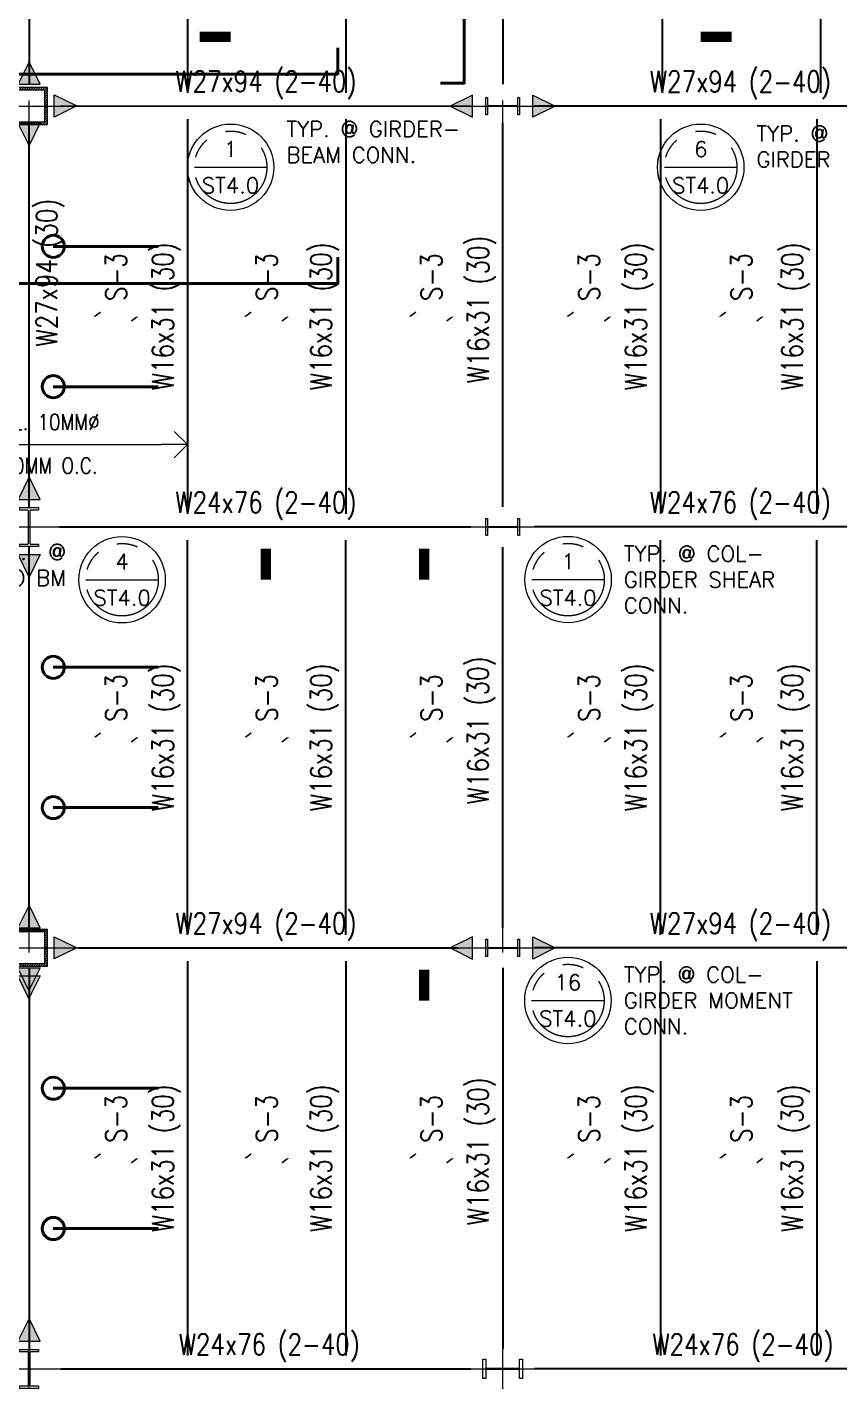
# Model space of a CAD drawing. Header units: millimetres. Extents: x -101701 to 170890, y -50253 to 85631.
# Drawn here: x -46213 to -30785, y 5281 to 31012 of the extents above; entities that cross this region are included whole.
import ezdxf
from ezdxf.enums import TextEntityAlignment as Align

# ---------------------------------------------------------------- set-up
doc = ezdxf.new("R2010")
doc.units = ezdxf.units.MM
doc.header["$MEASUREMENT"] = 0
doc.linetypes.add('CENTER2', pattern=[28.575, 19.05, -3.175, 3.175, -3.175])
doc.linetypes.add('PHANTOM2', pattern=[1.25, 0.625, -0.125, 0.125, -0.125, 0.125, -0.125])
doc.layers.get('0').update_dxf_attribs({"lineweight": 0})
for name, color, linetype, lineweight in [('A_ARCHITECTURAL BACKGROUND', 251, 'Continuous', 5), ('COLUMN', 2, 'Continuous', 20), ('GRIDLINES_DIM', 252, 'Continuous', 5), ('HATCH', 8, 'Continuous', 5), ('S-ANNO-DIMS', 252, 'Continuous', 5), ('S-ANNO-MARK', 2, 'Continuous', 9), ('S-ANNO-NPLT', 7, 'Continuous', 9), ('S-Anno-Symb', 143, 'PHANTOM2', 15), ('S-BEAM', 5, 'Continuous', 25), ('S-BRACE', 2, 'Continuous', 18), ('S-COLS', 2, 'Continuous', 20), ('S-CONN', 1, 'Continuous', 9), ('S_COL', 2, 'Continuous', 20), ('S_DRB', 4, 'Continuous', 40), ('S_GRID LINES', 252, 'Continuous', 5)]:
    doc.layers.add(name, color=color, linetype=linetype, lineweight=lineweight)
doc.styles.add('1', font='simplex.shx', dxfattribs={"width": 0.85, "height": 300})
doc.styles.add('ROMANSX', font='ROMANS.shx', dxfattribs={"height": 0.09375})
doc.styles.add('SIMPLEX', font='SIMPLEX.shx', dxfattribs={"width": 0.8, "height": 400})
doc.dimstyles.new('DIM_100', dxfattribs={"dimtxt": 1000, "dimasz": 2, "dimexe": 100, "dimexo": 250, "dimgap": 250, "dimtad": 1, "dimdec": 0, "dimrnd": 1, "dimdsep": 46, "dimtxsty": '1', "dimblk1": 'ESCADIM_ARW', "dimblk2": 'ESCADIM_ARW', "dimsah": 1, "dimcen": 50, "dimclrd": 256, "dimclre": 256, "dimclrt": 52, "dimadec": 0, "dimazin": 0, "dimtfac": 1, "dimtdec": 0, "dimtofl": 0, "dimtmove": 0, "dimatfit": 3, "dimldrblk": 'ESCADIM_ARW', "dimfxl": 1, "dimtolj": 1, "dimtzin": 0, "dimarcsym": 0})

# ---------------------------------------------------------------- blocks, each defined once
blk = doc.blocks.new('Bubble')
at = {"layer": 'S-ANNO-NPLT'}
blk.add_circle((0, 0), 0.2608, dxfattribs=at)
at = {"layer": 'S-Anno-Symb', "color": 0}
blk.add_line((-0.2188, 0), (0.2188, 0), dxfattribs=at)
blk.add_circle((0, 0), 0.2187, dxfattribs=at)
at = {"layer": 'S-Anno-Symb', "style": 'ROMANSX'}
for tag, p in [('1', (0, 0.1094)), ('S1', (0, -0.1094))]:
    blk.add_attdef(tag, text='', height=0.0937, dxfattribs=at).set_placement(p, align=Align.MIDDLE_CENTER)
at = {"layer": 'S-Anno-Symb', "style": 'ROMANSX', "width": 1.018385, "flags": 8}
blk.add_attdef('LONG', text='', height=0.0937, dxfattribs=at).set_placement((-0.1796, -0.1249), (0.1796, -0.1249), align=Align.FIT)
blk = doc.blocks.new('11F COLUMN LAYOUT')
at = {"layer": 'HATCH', "ltscale": 0.05}
h = blk.add_hatch(dxfattribs=at)
h.set_pattern_fill('ANSI31', color=256, scale=250, style=0)
h.set_pattern_definition([(45, (42219.336, 19360.09), (-22.097087, 22.097087), [])])
h.paths.add_polyline_path([(8699, 31702), (9299, 31702), (9299, 32302), (8699, 32302)], flags=16)
h.paths.add_polyline_path([(8649, 31652), (9349, 31652), (9349, 32352), (8649, 32352)])
h = blk.add_hatch(dxfattribs=at)
h.set_pattern_fill('ANSI31', color=256, scale=250, style=0)
h.set_pattern_definition([(45, (42219.336, 3360.09), (-22.097087, 22.097087), [])])
h.paths.add_polyline_path([(8699, 15702), (9299, 15702), (9299, 16302), (8699, 16302)], flags=16)
h.paths.add_polyline_path([(8649, 15652), (9349, 15652), (9349, 16352), (8649, 16352)])
at = {"layer": 'COLUMN', "lineweight": 13}
for points in [[(17677, 32000), (17677, 32164), (17714, 32164), (17714, 32030, 0.414214), (17734, 32010), (18266, 32010, 0.414214), (18286, 32030), (18286, 32164), (18323, 32164), (18323, 31836), (18286, 31836), (18286, 31970, 0.414214), (18266, 31990), (17734, 31990, 0.414214), (17714, 31970), (17714, 31836), (17677, 31836), (17677, 32000)], [(17677, 24000), (17677, 24164), (17714, 24164), (17714, 24030, 0.414214), (17734, 24010), (18266, 24010, 0.414214), (18286, 24030), (18286, 24164), (18323, 24164), (18323, 23836), (18286, 23836), (18286, 23970, 0.414214), (18266, 23990), (17734, 23990, 0.414214), (17714, 23970), (17714, 23836), (17677, 23836), (17677, 24000)], [(17677, 16000), (17677, 16164), (17714, 16164), (17714, 16030, 0.414214), (17734, 16010), (18266, 16010, 0.414214), (18286, 16030), (18286, 16164), (18323, 16164), (18323, 15836), (18286, 15836), (18286, 15970, 0.414214), (18266, 15990), (17734, 15990, 0.414214), (17714, 15970), (17714, 15836), (17677, 15836), (17677, 16000)]]:
    blk.add_lwpolyline(points, format="xyb", dxfattribs=at)
at = {"layer": 'S-COLS', "ltscale": 0.5, "elevation": 0}
for points in [[(8649, 31652), (9349, 31652), (9349, 32352), (8649, 32352)], [(8699, 31702), (9299, 31702), (9299, 32302), (8699, 32302)], [(8649, 15652), (9349, 15652), (9349, 16352), (8649, 16352)], [(8699, 15702), (9299, 15702), (9299, 16302), (8699, 16302)]]:
    blk.add_lwpolyline(points, close=True, dxfattribs=at)
at = {"layer": 'S_COL', "ltscale": 0.05, "elevation": 0}
for points in [[(9000, 23626), (8818, 23626), (8818, 23675), (8969, 23675, 0.414214), (8987, 23693), (8987, 24304, 0.414214), (8969, 24321), (8818, 24321), (8818, 24370), (9182, 24370), (9182, 24321), (9031, 24321, 0.414214), (9013, 24304), (9013, 23693, 0.414214), (9031, 23675), (9182, 23675), (9182, 23626), (9000, 23626)], [(9000, 7626), (8818, 7626), (8818, 7675), (8969, 7675, 0.414214), (8987, 7693), (8987, 8304, 0.414214), (8969, 8321), (8818, 8321), (8818, 8370), (9182, 8370), (9182, 8321), (9031, 8321, 0.414214), (9013, 8304), (9013, 7693, 0.414214), (9031, 7675), (9182, 7675), (9182, 7626), (9000, 7626)]]:
    blk.add_lwpolyline(points, format="xyb", dxfattribs=at)
at = {"layer": 'S_COL', "ltscale": 0.05}
blk.add_lwpolyline([(17624, 7998), (17624, 8182), (17677, 8182), (17677, 8031, 0.414214), (17695, 8013), (18305, 8013, 0.414214), (18323, 8031), (18323, 8182), (18376, 8182), (18376, 7815), (18323, 7815), (18323, 7965, 0.414214), (18305, 7984), (17695, 7984, 0.414214), (17677, 7965), (17677, 7815), (17624, 7815), (17624, 7998)], format="xyb", dxfattribs=at)
blk = doc.blocks.new('11TH FRAMING LAYOUT')
at = {"layer": 'S-CONN'}
for points in [[(8790, 32414), (9000, 32843), (9210, 32414)], [(9476, 31792), (9905, 32002), (9476, 32212)], [(17429, 31788), (17000, 31999), (17429, 32209)], [(18571, 31788), (19000, 31999), (18571, 32209)], [(8789, 31679), (8999, 31250), (9210, 31679)], [(8791, 24525), (9002, 24954), (9212, 24525)], [(8791, 23477), (9002, 23048), (9212, 23477)], [(8789, 16381), (8999, 16810), (9209, 16381)], [(9476, 15791), (9905, 16002), (9476, 16212)], [(17429, 15788), (17000, 15998), (17429, 16209)], [(18571, 15788), (19000, 15998), (18571, 16209)], [(8788, 15619), (8998, 15190), (9209, 15619)], [(8788, 15469), (8998, 15040), (9209, 15469)], [(8789, 8524), (8999, 8953), (9210, 8524)]]:
    blk.add_hatch(color=256, dxfattribs=at).paths.add_polyline_path(points)
at = {"layer": 'S-BEAM'}
for p, q in [((9000, 39737, 0), (9000, 32414, 0)), ((12008, 39749, 0), (12008, 32251, 0)), ((15017, 39749, 0), (15017, 32251, 0)), ((18000, 39737, 0), (18000, 32414, 0)), ((21032, 39749, 0), (21032, 32250, 0)), ((24038, 39749, 0), (24038, 32250, 0)), ((9606, 32002, 0), (17394, 31999, 0)), ((26427, 31999, 0), (18606, 32000, 0)), ((9000, 24381, 0), (9000, 31679, 0)), ((12008, 31751, 0), (12008, 24252, 0)), ((15017, 31751, 0), (15017, 24251, 0)), ((18001, 24381, 0), (18001, 31679, 0)), ((20997, 31750, 0), (20997, 24251, 0)), ((23969, 31750, 0), (23969, 24250, 0)), ((9579, 24001, 0), (17394, 24000, 0)), ((26427, 24000, 0), (18606, 24001, 0)), ((12008, 16250, 0), (12008, 23752, 0)), ((15017, 16250, 0), (15017, 23751, 0)), ((20997, 16250, 0), (20997, 23751, 0)), ((23969, 16250, 0), (23969, 23750, 0)), ((8999, 16381, 0), (8999, 23619, 0)), ((18000, 16381, 0), (18000, 23619, 0)), ((9938, 16000, 0), (17157, 16000, 0)), ((26394, 16000, 0), (18606, 16000, 0)), ((12008, 15750, 0), (12008, 8250, 0)), ((15017, 15750, 0), (15017, 8250, 0)), ((20997, 15750, 0), (20997, 8250, 0)), ((23969, 15750, 0), (23969, 8250, 0)), ((8999, 15619, 0), (8999, 8381, 0)), ((18000, 15619, 0), (18000, 8381, 0)), ((9606, 8000, 0), (17394, 7999, 0)), ((26394, 7999, 0), (18606, 7999, 0))]:
    blk.add_line(p, q, dxfattribs=at)
at = {"layer": 'S-CONN', "color": 1, "elevation": 0}
for points in [[(9210, 32414), (9000, 32843), (8790, 32414), (9211, 32414)], [(9476, 32212), (9905, 32002), (9476, 31792), (9476, 32213)], [(17429, 32209), (17000, 31999), (17429, 31788), (17429, 32210)], [(18571, 32209), (19000, 31999), (18571, 31788), (18571, 32210)], [(9210, 31679), (8999, 31250), (8789, 31679), (9211, 31679)], [(9212, 24525), (9002, 24954), (8791, 24525), (9213, 24525)], [(9212, 23477), (9002, 23048), (8791, 23477), (9213, 23477)], [(9209, 16381), (8999, 16810), (8789, 16381), (9210, 16381)], [(9476, 16212), (9905, 16002), (9476, 15791), (9476, 16213)], [(17429, 16209), (17000, 15998), (17429, 15788), (17429, 16210)], [(18571, 16209), (19000, 15998), (18571, 15788), (18571, 16210)], [(9209, 15619), (8998, 15190), (8788, 15619), (9210, 15619)], [(9209, 15469), (8998, 15040), (8788, 15469), (9210, 15469)], [(9210, 8524), (8999, 8953), (8789, 8524), (9211, 8524)]]:
    blk.add_lwpolyline(points, dxfattribs=at)
blk = doc.blocks.new('DIM_GRIDLINES_2')
at = {"layer": 'GRIDLINES_DIM', "linetype": 'CENTER2', "ltscale": 300}
for p, q in [((17000, -10379.6), (17000, 63813, 0)), ((26000, -10379.6), (26000, 63813, 0)), ((-12556.3, 40000, 0), (50790.7, 40000, 0)), ((-12556.3, 32000, 0), (50790.7, 32000, 0)), ((-12556.3, 24000, 0), (50790.7, 24000, 0)), ((-12556.3, 16000, 0), (50790.7, 16000, 0))]:
    blk.add_line(p, q, dxfattribs=at)
blk = doc.blocks.new('_Open90')
at = {"color": 0, "linetype": 'ByBlock', "lineweight": -2}
for p, q in [((0, 0), (-1, 0)), ((-0.5, 0.5), (0, 0)), ((0, 0), (-0.5, -0.5))]:
    blk.add_line(p, q, dxfattribs=at)
blk = doc.blocks.new('*D114')
at = {"lineweight": -2, "ltscale": 0.5, "transparency": 16777216}
blk.add_line((14759, 33565, 0), (19508, 33565, 0), dxfattribs=at)
at = {"layer": 'Defpoints', "color": 0, "ltscale": 0.5, "transparency": 16777216}
for p in [(14259, 33565, 0), (20008, 33565, 0), (20008, 33565, 0)]:
    blk.add_point(p, dxfattribs=at)
at = {"lineweight": -2, "ltscale": 0.5, "transparency": 16777216, "xscale": 500, "yscale": 500, "zscale": 500, "rotation": 180}
blk.add_blockref('_Open90', (14259, 33565, 0), dxfattribs=at)
at = {"lineweight": -2, "ltscale": 0.5, "transparency": 16777216, "xscale": 500, "yscale": 500, "zscale": 500}
blk.add_blockref('_Open90', (20008, 33565, 0), dxfattribs=at)
at = {"color": 52, "ltscale": 0.5, "transparency": 16777216, "char_height": 300, "attachment_point": 5, "style": '1'}
for s, insert in [("\\A1;ADD'L. 10MM%%C", (17133, 33994, 0)), ('\\A1;@300MM O.C. ', (17133, 33165, 0))]:
    blk.add_mtext(s, dxfattribs=dict(at, insert=insert))
blk = doc.blocks.new('ESCADIM_ARW')
at = {"color": 7}
blk.add_line((-150, 0), (150, 0), dxfattribs=at)
blk.add_circle((0, 0), 75, dxfattribs=at)
blk = doc.blocks.new("ADD' L BARS")
at = {"layer": 'S_DRB', "color": 4, "elevation": 0}
for points in [[(24817.1, 40432.8), (25267.1, 40432.8), (25267.1, 55606.9), (24817.1, 55606.9)], [(22866.9, 41106.8), (22866.9, 40606.8), (6414.9, 40606.8), (6414.9, 41106.8)], [(22866.9, 37126.5), (22866.9, 36626.5), (6649.7, 36626.5), (6649.7, 37126.5)]]:
    blk.add_lwpolyline(points, dxfattribs=at)
at = {"ltscale": 0.5}
dim = blk.add_linear_dim(base=(20008.5, 33565.1, 0), p1=(14258.5, 33565.1, 0), p2=(20008.5, 33565.1, 0), text="ADD'L. 10MM%%C\\X@300MM O.C. ", dimstyle='DIM_100', override={"dimasz": 500, "dimexo": 100, "dimblk1": 'Open90', "dimblk2": 'Open90', "dimse1": 1, "dimse2": 1}, dxfattribs=at)
dim.commit()
dim.dimension.update_dxf_attribs({"geometry": '*D114', "text_midpoint": (17133.5, 33565.1, 0)})

msp = doc.modelspace()

# ---------------------------------------------------------------- linework, layer by layer
at = {"layer": 'S-ANNO-MARK'}
for points, elevation in [([(-44815.64606, 25597.32211, 29.99952, 29.99952, 0), (-44928.69039, 25510.32098, 0, 0, 0), (-44119.11284, 25510.32098, 29.99952, 29.99952, 0), (-44232.15716, 25423.31984, 0, 0, 0)], -0.00002), ([(-41954.02655, 25597.32211, 29.99952, 29.99952, 0), (-42067.07088, 25510.32098, 0, 0, 0), (-41257.49332, 25510.32098, 29.99952, 29.99952, 0), (-41370.53765, 25423.31984, 0, 0, 0)], -0.00003), ([(-38824.10621, 25597.32211, 29.99952, 29.99952, 0), (-38937.15054, 25510.32098, 0, 0, 0), (-38127.57299, 25510.32098, 29.99952, 29.99952, 0), (-38240.61732, 25423.31984, 0, 0, 0)], -0.00001), ([(-35827.1624, 25597.32211, 29.99952, 29.99952, 0), (-35940.20673, 25510.32098, 0, 0, 0), (-35130.62918, 25510.32098, 29.99952, 29.99952, 0), (-35243.67351, 25423.31984, 0, 0, 0)], -0.00002), ([(-32931.90476, 25597.52568, 29.99952, 29.99952, 0), (-33044.94909, 25510.52455, 0, 0, 0), (-32235.37154, 25510.52455, 29.99952, 29.99952, 0), (-32348.41587, 25423.52341, 0, 0, 0)], -0.00003), ([(-44815.64606, 17597.95536, 29.99952, 29.99952, 0), (-44928.69039, 17510.95422, 0, 0, 0), (-44119.11284, 17510.95422, 29.99952, 29.99952, 0), (-44232.15716, 17423.95309, 0, 0, 0)], -0.00002), ([(-41954.02655, 17597.95536, 29.99952, 29.99952, 0), (-42067.07088, 17510.95422, 0, 0, 0), (-41257.49332, 17510.95422, 29.99952, 29.99952, 0), (-41370.53765, 17423.95309, 0, 0, 0)], -0.00003), ([(-38824.10621, 17597.95536, 29.99952, 29.99952, 0), (-38937.15054, 17510.95422, 0, 0, 0), (-38127.57299, 17510.95422, 29.99952, 29.99952, 0), (-38240.61732, 17423.95309, 0, 0, 0)], -0.00001), ([(-35827.1624, 17597.95536, 29.99952, 29.99952, 0), (-35940.20673, 17510.95422, 0, 0, 0), (-35130.62918, 17510.95422, 29.99952, 29.99952, 0), (-35243.67351, 17423.95309, 0, 0, 0)], -0.00002), ([(-32931.90476, 17598.15893, 29.99952, 29.99952, 0), (-33044.94909, 17511.1578, 0, 0, 0), (-32235.37154, 17511.1578, 29.99952, 29.99952, 0), (-32348.41587, 17424.15666, 0, 0, 0)], -0.00003), ([(-44815.64606, 9598.26103, 29.99952, 29.99952, 0), (-44928.69039, 9511.2599, 0, 0, 0), (-44119.11284, 9511.2599, 29.99952, 29.99952, 0), (-44232.15716, 9424.25876, 0, 0, 0)], -0.00002), ([(-41954.02655, 9598.26103, 29.99952, 29.99952, 0), (-42067.07088, 9511.2599, 0, 0, 0), (-41257.49332, 9511.2599, 29.99952, 29.99952, 0), (-41370.53765, 9424.25876, 0, 0, 0)], -0.00003), ([(-38824.10621, 9598.26103, 29.99952, 29.99952, 0), (-38937.15054, 9511.2599, 0, 0, 0), (-38127.57299, 9511.2599, 29.99952, 29.99952, 0), (-38240.61732, 9424.25876, 0, 0, 0)], -0.00001), ([(-35827.1624, 9598.26103, 29.99952, 29.99952, 0), (-35940.20673, 9511.2599, 0, 0, 0), (-35130.62918, 9511.2599, 29.99952, 29.99952, 0), (-35243.67351, 9424.25876, 0, 0, 0)], -0.00002), ([(-32931.90476, 9598.4646, 29.99952, 29.99952, 0), (-33044.94909, 9511.46347, 0, 0, 0), (-32235.37154, 9511.46347, 29.99952, 29.99952, 0), (-32348.41587, 9424.46234, 0, 0, 0)], -0.00003)]:
    msp.add_lwpolyline(points, format="xyseb", dxfattribs=dict(at, elevation=elevation))
at = {"layer": 'S-ANNO-NPLT'}
for centre in [(-42345.1462, 28347.55403, -0.00003), (-33411.96, 28347.55403, -0.00002), (-44408.37796, 20508.62, -0.00003), (-35933.10655, 20510.24832, -0.00003), (-35935.33235, 12510.88019, -0.00003)]:
    msp.add_circle(centre, 821.36597, dxfattribs=at)
at = {"layer": 'S-Anno-Symb', "linetype": 'ByBlock'}
for points, elevation in [([(-42345.1462, 29168.92, 0, 0, 0), (-42345.1462, 30824.42817, 196.07256, 196.07256, 0), (-42933.36388, 30824.42817, 0, 0, 0)], -0.00003), ([(-33411.96, 29168.92, 0, 0, 0), (-33411.96, 30824.42817, 196.07256, 196.07256, 0), (-32823.74232, 30824.42817, 0, 0, 0)], -0.00002), ([(-43587.01199, 20508.62, 0, 0, 0), (-41676.15702, 20508.62, 196.07256, 196.07256, 0), (-41676.15702, 21096.83768, 0, 0, 0)], -0.00003), ([(-36754.47252, 20508.62, 0, 0, 0), (-38665.32748, 20508.62, 196.07256, 196.07256, 0), (-38665.32748, 21096.83768, 0, 0, 0)], -0.00002), ([(-36756.69832, 12510.88019, 0, 0, 0), (-38667.55329, 12510.88019, 196.07256, 196.07256, 0), (-38667.55329, 13099.09787, 0, 0, 0)], -0.00003)]:
    msp.add_lwpolyline(points, format="xyseb", dxfattribs=dict(at, elevation=elevation))
at = {"layer": 'S_DRB'}
for p, q in [((-43724.97233, 26844.59324, -0.00001), (-45714.60531, 26844.59324, -0.00001)), ((-43724.97233, 24177.92657, -0.00001), (-45714.60531, 24177.92657, -0.00001)), ((-43724.97233, 18844.59324, -0.00002), (-45714.60531, 18844.59324, -0.00002)), ((-43724.97233, 16177.92657, -0.00002), (-45714.60531, 16177.92657, -0.00002)), ((-43724.97233, 10844.59324, -0.00001), (-45714.60531, 10844.59324, -0.00001)), ((-43724.97233, 8177.92657, -0.00001), (-45714.60531, 8177.92657, -0.00001))]:
    msp.add_line(p, q, dxfattribs=at)
for centre in [(-45714.60531, 26844.59324, -0.00001), (-45714.60531, 24177.92657, -0.00001), (-45714.60531, 18844.59324, -0.00002), (-45714.60531, 16177.92657, -0.00002), (-45714.60531, 10844.59324, -0.00001), (-45714.60531, 8177.92657, -0.00001)]:
    msp.add_circle(centre, 210.36702, dxfattribs=at)

# ---------------------------------------------------------------- block references
at = {"layer": 'A_ARCHITECTURAL BACKGROUND', "color": 251, "ltscale": 10}
for name in ['11TH FRAMING LAYOUT', '11F COLUMN LAYOUT']:
    msp.add_blockref(name, (-55174.97233, -2488.74009, -0.00001), dxfattribs=at)
at = {"layer": 'S-Anno-Symb', "xscale": 3149.760000000242, "yscale": 3149.760000000242, "zscale": 3149.760000000242}
for p, values in [((-42345.1462, 28347.55403, -0.00003), {'1': '1', 'S1': 'ST4.0'}), ((-33411.96, 28347.55403, -0.00002), {'1': '6', 'S1': 'ST4.0'}), ((-44408.37796, 20508.62, -0.00003), {'1': '4', 'S1': 'ST4.0'}), ((-35933.10655, 20510.24832, -0.00003), {'1': '1', 'S1': 'ST4.0'}), ((-35935.33235, 12510.88019, -0.00003), {'1': '16', 'S1': 'ST4.0'})]:
    msp.add_blockref('Bubble', p, dxfattribs=at).add_auto_attribs(values)
at = {"layer": 'S-BRACE'}
msp.add_blockref("ADD' L BARS", (-63174.97233, -10488.74009, -0.00002), dxfattribs=at)
at = {"layer": 'S_GRID LINES'}
msp.add_blockref('DIM_GRIDLINES_2', (-63174.97233, -10488.74009, -0.00001), dxfattribs=at)

# ---------------------------------------------------------------- texts
at = {"layer": 'S-ANNO-DIMS', "color": 52, "char_height": 400, "attachment_point": 5, "style": 'SIMPLEX'}
for s, insert in [('\\A1;{\\W0.8;W27x94 (2-40)}', (-41674.97233, 29912.10243, -0.00003)), ('\\A1;{\\W0.8;W27x94 (2-40)}', (-32658.35217, 29911.01815, -0.00003)), ('\\A1;{\\W0.8;W24x76 (2-40)}', (-41676.08603, 21912.91874, -0.00004)), ('\\A1;{\\W0.8;W24x76 (2-40)}', (-32659.46587, 21911.83446, -0.00003)), ('\\A1;W27x94 (2-40)', (-41674.97231, 13912.10242, -0.00004)), ('\\A1;W27x94 (2-40)', (-32658.35215, 13911.01814, -0.00004)), ('\\A1;{\\W0.8;W24x76 (2-40)}', (-41610.99479, 5909.995, -0.00002)), ('\\A1;{\\W0.8;W24x76 (2-40)}', (-32610.99479, 5909.45096, -0.00002))]:
    msp.add_mtext(s, dxfattribs=dict(at, insert=insert))
at = {"layer": 'S-ANNO-DIMS', "color": 52, "char_height": 400, "attachment_point": 5, "rotation": 90, "style": 'SIMPLEX'}
for s, insert in [('\\A1;{\\W0.8;W27x94 (30)}', (-45774.97233, 26347.00464, -0.00004)), ('\\A1;{\\W0.8;W16x31 (30)}', (-43566.51218, 25517.16558, -0.00003)), ('\\A1;{\\W0.8;W16x31 (30)}', (-40558.05202, 25516.74704, -0.00003)), ('\\A1;{\\W0.8;W16x31 (30)}', (-37573.88241, 25646.27029, -0.00002)), ('\\A1;{\\W0.8;W16x31 (30)}', (-34578.02852, 25515.91511, -0.00003)), ('\\A1;{\\W0.8;W16x31 (30)}', (-31606.46518, 25515.50171, -0.00003)), ('\\A1;\\pxqc;S-3', (-44523.90161, 26260.32098, -0.00002)), ('\\A1;\\pxqc;S-3', (-41662.2821, 26260.32098, -0.00003)), ('\\A1;\\pxqc;S-3', (-38532.36176, 26260.32098, -0.00001)), ('\\A1;\\pxqc;S-3', (-35535.41796, 26260.32098, -0.00002)), ('\\A1;\\pxqc;S-3', (-32640.16031, 26260.52455, -0.00003)), ('\\A1;{\\W0.8;W16x31 (30)}', (-43566.51218, 17515.2903, -0.00003)), ('\\A1;{\\W0.8;W16x31 (30)}', (-40558.05202, 17515.29029, -0.00003)), ('\\A1;{\\W0.8;W16x31 (30)}', (-37574.97233, 17646.27029, -0.00002)), ('\\A1;{\\W0.8;W16x31 (30)}', (-34578.02852, 17515.29029, -0.00003)), ('\\A1;{\\W0.8;W16x31 (30)}', (-31606.46518, 17515.29028, -0.00003)), ('\\A1;\\pxqc;S-3', (-44523.90161, 18260.95422, -0.00002)), ('\\A1;\\pxqc;S-3', (-41662.2821, 18260.95422, -0.00003)), ('\\A1;\\pxqc;S-3', (-38532.36176, 18260.95422, -0.00001)), ('\\A1;\\pxqc;S-3', (-35535.41796, 18260.95422, -0.00002)), ('\\A1;\\pxqc;S-3', (-32640.16031, 18261.1578, -0.00003)), ('\\A1;{\\W0.8;W16x31 (30)}', (-43566.51218, 9515.29028, -0.00003)), ('\\A1;{\\W0.8;W16x31 (30)}', (-40558.05202, 9515.29028, -0.00003)), ('\\A1;{\\W0.8;W16x31 (30)}', (-37574.97233, 9646.27029, -0.00002)), ('\\A1;{\\W0.8;W16x31 (30)}', (-34578.02852, 9515.29028, -0.00003)), ('\\A1;{\\W0.8;W16x31 (30)}', (-31606.46518, 9515.29029, -0.00003)), ('\\A1;\\pxqc;S-3', (-44523.90161, 10261.2599, -0.00002)), ('\\A1;\\pxqc;S-3', (-41662.2821, 10261.2599, -0.00003)), ('\\A1;\\pxqc;S-3', (-38532.36176, 10261.2599, -0.00001)), ('\\A1;\\pxqc;S-3', (-35535.41796, 10261.2599, -0.00002)), ('\\A1;\\pxqc;S-3', (-32640.16031, 10261.46347, -0.00003))]:
    msp.add_mtext(s, dxfattribs=dict(at, insert=insert))
at = {"layer": 'S-Anno-Symb', "char_height": 295.29, "width": 6780.3427625, "style": 'ROMANSX'}
for s, insert, attachment_point in [('TYP. @ GIRDER-\\PBEAM CONN.', (-41284.43756, 28827.95362, -0.00003), 4), ('TYP. @ \\PGIRDER', (-32350.81403, 28741.61403, -0.00002), 4), ('TYP.  @ \\PCOMPO BM', (-45469.52393, 20789.01234, -0.00003), 6), ('TYP. @ COL-\\PGIRDER SHEAR\\PCONN.', (-34871.96057, 20510.24832, -0.00003), 4), ('TYP. @ COL-\\PGIRDER MOMENT\\PCONN.', (-34874.6237, 12510.88019, -0.00003), 4)]:
    msp.add_mtext(s, dxfattribs=dict(at, insert=insert, attachment_point=attachment_point))

doc.saveas('drawing.dxf')
